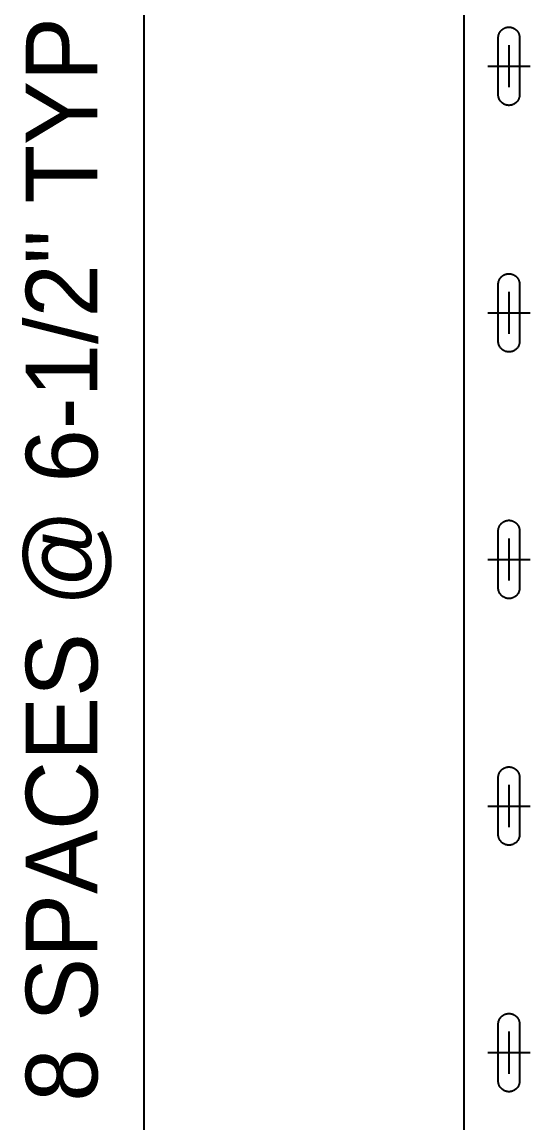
# Model space of a CAD drawing. Header units: inches. Extents: x 4 to 268, y 4 to 172.
# Drawn here: x 147.72 to 161.12, y 92.26 to 121.28 of the extents above; entities that cross this region are included whole.
import ezdxf
from ezdxf.enums import TextEntityAlignment as Align

# ---------------------------------------------------------------- set-up
doc = ezdxf.new("R2010")
doc.units = ezdxf.units.IN
doc.header["$MEASUREMENT"] = 0

msp = doc.modelspace()

# ---------------------------------------------------------------- linework, layer by layer
at = {"layer": 'ANNOTATION'}
for p, q in [((150.934, 133.111), (150.934, 81.111)), ((160.566, 120.667), (160.566, 119.556)), ((160.01, 120.111), (161.122, 120.111)), ((160.566, 114.167), (160.566, 113.056)), ((160.01, 113.611), (161.122, 113.611)), ((160.566, 107.667), (160.566, 106.556)), ((160.01, 107.111), (161.122, 107.111)), ((160.566, 101.167), (160.566, 100.056)), ((160.01, 100.611), (161.122, 100.611)), ((160.566, 94.667), (160.566, 93.556)), ((160.01, 94.111), (161.122, 94.111))]:
    msp.add_line(p, q, dxfattribs=at)
at = {"layer": 'OUTLINE'}
for p, q in [((159.378, 130.111), (159.378, 84.111)), ((160.328, 121.012), (160.332, 121.017)), ((160.332, 121.017), (160.336, 121.023)), ((160.336, 121.023), (160.34, 121.029)), ((160.34, 121.029), (160.344, 121.034)), ((160.344, 121.034), (160.349, 121.04)), ((160.349, 121.04), (160.353, 121.045)), ((160.353, 121.045), (160.358, 121.05)), ((160.358, 121.05), (160.362, 121.055)), ((160.362, 121.055), (160.367, 121.06)), ((160.367, 121.06), (160.372, 121.065)), ((160.372, 121.065), (160.377, 121.07)), ((160.377, 121.07), (160.382, 121.074)), ((160.382, 121.074), (160.388, 121.079)), ((160.388, 121.079), (160.393, 121.083)), ((160.393, 121.083), (160.398, 121.087)), ((160.398, 121.087), (160.404, 121.091)), ((160.404, 121.091), (160.41, 121.095)), ((160.41, 121.095), (160.416, 121.099)), ((160.416, 121.099), (160.421, 121.102)), ((160.421, 121.102), (160.427, 121.106)), ((160.427, 121.106), (160.433, 121.109)), ((160.433, 121.109), (160.44, 121.112)), ((160.44, 121.112), (160.446, 121.115)), ((160.446, 121.115), (160.452, 121.118)), ((160.452, 121.118), (160.458, 121.121)), ((160.458, 121.121), (160.465, 121.124)), ((160.465, 121.124), (160.471, 121.126)), ((160.471, 121.126), (160.478, 121.128)), ((160.478, 121.128), (160.484, 121.13)), ((160.484, 121.13), (160.491, 121.132)), ((160.491, 121.132), (160.498, 121.134)), ((160.498, 121.134), (160.504, 121.136)), ((160.504, 121.136), (160.511, 121.137)), ((160.511, 121.137), (160.518, 121.138)), ((160.518, 121.138), (160.525, 121.139)), ((160.525, 121.139), (160.532, 121.14)), ((160.532, 121.14), (160.538, 121.141)), ((160.538, 121.141), (160.545, 121.142)), ((160.545, 121.142), (160.552, 121.142)), ((160.552, 121.142), (160.559, 121.142)), ((160.559, 121.142), (160.566, 121.142)), ((160.566, 121.142), (160.573, 121.142)), ((160.573, 121.142), (160.58, 121.142)), ((160.58, 121.142), (160.587, 121.142)), ((160.587, 121.142), (160.594, 121.141)), ((160.594, 121.141), (160.6, 121.14)), ((160.6, 121.14), (160.607, 121.139)), ((160.607, 121.139), (160.614, 121.138)), ((160.614, 121.138), (160.621, 121.137)), ((160.621, 121.137), (160.628, 121.136)), ((160.628, 121.136), (160.634, 121.134)), ((160.634, 121.134), (160.641, 121.132)), ((160.641, 121.132), (160.648, 121.13)), ((160.648, 121.13), (160.654, 121.128)), ((160.654, 121.128), (160.661, 121.126)), ((160.661, 121.126), (160.667, 121.124)), ((160.667, 121.124), (160.674, 121.121)), ((160.674, 121.121), (160.68, 121.118)), ((160.68, 121.118), (160.686, 121.115)), ((160.686, 121.115), (160.692, 121.112)), ((160.692, 121.112), (160.699, 121.109)), ((160.699, 121.109), (160.705, 121.106)), ((160.705, 121.106), (160.711, 121.102)), ((160.711, 121.102), (160.716, 121.099)), ((160.716, 121.099), (160.722, 121.095)), ((160.722, 121.095), (160.728, 121.091)), ((160.728, 121.091), (160.734, 121.087)), ((160.734, 121.087), (160.739, 121.083)), ((160.739, 121.083), (160.744, 121.079)), ((160.744, 121.079), (160.75, 121.074)), ((160.75, 121.074), (160.755, 121.07)), ((160.755, 121.07), (160.76, 121.065)), ((160.76, 121.065), (160.765, 121.06)), ((160.765, 121.06), (160.77, 121.055)), ((160.77, 121.055), (160.774, 121.05)), ((160.774, 121.05), (160.779, 121.045)), ((160.779, 121.045), (160.783, 121.04)), ((160.783, 121.04), (160.788, 121.034)), ((160.788, 121.034), (160.792, 121.029)), ((160.792, 121.029), (160.796, 121.023)), ((160.796, 121.023), (160.8, 121.017)), ((160.8, 121.017), (160.804, 121.012)), ((160.285, 120.882), (160.286, 120.889)), ((160.285, 120.875), (160.285, 120.882)), ((160.285, 120.868), (160.285, 120.875)), ((160.285, 120.861), (160.285, 120.868)), ((160.285, 119.361), (160.285, 120.861)), ((160.286, 120.889), (160.287, 120.896)), ((160.287, 120.896), (160.288, 120.902)), ((160.288, 120.902), (160.289, 120.909)), ((160.289, 120.909), (160.29, 120.916)), ((160.29, 120.916), (160.292, 120.923)), ((160.292, 120.923), (160.293, 120.929)), ((160.293, 120.929), (160.295, 120.936)), ((160.295, 120.936), (160.297, 120.943)), ((160.297, 120.943), (160.299, 120.949)), ((160.299, 120.949), (160.301, 120.956)), ((160.301, 120.956), (160.304, 120.962)), ((160.304, 120.962), (160.306, 120.969)), ((160.306, 120.969), (160.309, 120.975)), ((160.309, 120.975), (160.312, 120.981)), ((160.312, 120.981), (160.315, 120.988)), ((160.315, 120.988), (160.318, 120.994)), ((160.318, 120.994), (160.321, 121)), ((160.321, 121), (160.325, 121.006)), ((160.325, 121.006), (160.328, 121.012)), ((160.804, 121.012), (160.807, 121.006)), ((160.807, 121.006), (160.811, 121)), ((160.811, 121), (160.814, 120.994)), ((160.814, 120.994), (160.817, 120.988)), ((160.817, 120.988), (160.82, 120.981)), ((160.82, 120.981), (160.823, 120.975)), ((160.823, 120.975), (160.826, 120.969)), ((160.826, 120.969), (160.828, 120.962)), ((160.828, 120.962), (160.831, 120.956)), ((160.831, 120.956), (160.833, 120.949)), ((160.833, 120.949), (160.835, 120.943)), ((160.835, 120.943), (160.837, 120.936)), ((160.837, 120.936), (160.839, 120.929)), ((160.839, 120.929), (160.84, 120.923)), ((160.84, 120.923), (160.842, 120.916)), ((160.842, 120.916), (160.843, 120.909)), ((160.843, 120.909), (160.844, 120.902)), ((160.844, 120.902), (160.845, 120.896)), ((160.845, 120.896), (160.846, 120.889)), ((160.846, 120.889), (160.846, 120.882)), ((160.846, 120.882), (160.847, 120.875)), ((160.847, 120.875), (160.847, 120.868)), ((160.847, 120.868), (160.847, 120.861)), ((160.847, 120.861), (160.847, 119.361)), ((160.285, 119.347), (160.285, 119.361)), ((160.286, 119.334), (160.285, 119.347)), ((160.288, 119.32), (160.286, 119.334)), ((160.29, 119.306), (160.288, 119.32)), ((160.293, 119.293), (160.29, 119.306)), ((160.297, 119.279), (160.293, 119.293)), ((160.301, 119.266), (160.297, 119.279)), ((160.835, 119.279), (160.831, 119.266)), ((160.839, 119.293), (160.835, 119.279)), ((160.842, 119.306), (160.839, 119.293)), ((160.844, 119.32), (160.842, 119.306)), ((160.846, 119.334), (160.844, 119.32)), ((160.847, 119.347), (160.846, 119.334)), ((160.847, 119.361), (160.847, 119.347)), ((160.306, 119.253), (160.301, 119.266)), ((160.312, 119.241), (160.306, 119.253)), ((160.318, 119.229), (160.312, 119.241)), ((160.325, 119.217), (160.318, 119.229)), ((160.332, 119.205), (160.325, 119.217)), ((160.34, 119.194), (160.332, 119.205)), ((160.349, 119.183), (160.34, 119.194)), ((160.358, 119.172), (160.349, 119.183)), ((160.367, 119.162), (160.358, 119.172)), ((160.377, 119.153), (160.367, 119.162)), ((160.388, 119.144), (160.377, 119.153)), ((160.398, 119.135), (160.388, 119.144)), ((160.41, 119.127), (160.398, 119.135)), ((160.421, 119.12), (160.41, 119.127)), ((160.433, 119.113), (160.421, 119.12)), ((160.446, 119.107), (160.433, 119.113)), ((160.458, 119.101), (160.446, 119.107)), ((160.471, 119.096), (160.458, 119.101)), ((160.484, 119.092), (160.471, 119.096)), ((160.498, 119.088), (160.484, 119.092)), ((160.511, 119.085), (160.498, 119.088)), ((160.525, 119.083), (160.511, 119.085)), ((160.538, 119.081), (160.525, 119.083)), ((160.552, 119.08), (160.538, 119.081)), ((160.566, 119.08), (160.552, 119.08)), ((160.58, 119.08), (160.566, 119.08)), ((160.594, 119.081), (160.58, 119.08)), ((160.607, 119.083), (160.594, 119.081)), ((160.621, 119.085), (160.607, 119.083)), ((160.634, 119.088), (160.621, 119.085)), ((160.648, 119.092), (160.634, 119.088)), ((160.661, 119.096), (160.648, 119.092)), ((160.674, 119.101), (160.661, 119.096)), ((160.686, 119.107), (160.674, 119.101)), ((160.699, 119.113), (160.686, 119.107)), ((160.711, 119.12), (160.699, 119.113)), ((160.722, 119.127), (160.711, 119.12)), ((160.734, 119.135), (160.722, 119.127)), ((160.744, 119.144), (160.734, 119.135)), ((160.755, 119.153), (160.744, 119.144)), ((160.765, 119.162), (160.755, 119.153)), ((160.774, 119.172), (160.765, 119.162)), ((160.783, 119.183), (160.774, 119.172)), ((160.792, 119.194), (160.783, 119.183)), ((160.8, 119.205), (160.792, 119.194)), ((160.807, 119.217), (160.8, 119.205)), ((160.814, 119.229), (160.807, 119.217)), ((160.82, 119.241), (160.814, 119.229)), ((160.826, 119.253), (160.82, 119.241)), ((160.831, 119.266), (160.826, 119.253)), ((160.478, 114.628), (160.484, 114.63)), ((160.484, 114.63), (160.491, 114.632)), ((160.491, 114.632), (160.498, 114.634)), ((160.498, 114.634), (160.504, 114.636)), ((160.504, 114.636), (160.511, 114.637)), ((160.511, 114.637), (160.518, 114.638)), ((160.518, 114.638), (160.525, 114.639)), ((160.525, 114.639), (160.532, 114.64)), ((160.532, 114.64), (160.538, 114.641)), ((160.538, 114.641), (160.545, 114.642)), ((160.545, 114.642), (160.552, 114.642)), ((160.552, 114.642), (160.559, 114.642)), ((160.559, 114.642), (160.566, 114.642)), ((160.566, 114.642), (160.573, 114.642)), ((160.573, 114.642), (160.58, 114.642)), ((160.58, 114.642), (160.587, 114.642)), ((160.587, 114.642), (160.594, 114.641)), ((160.594, 114.641), (160.6, 114.64)), ((160.6, 114.64), (160.607, 114.639)), ((160.607, 114.639), (160.614, 114.638)), ((160.614, 114.638), (160.621, 114.637)), ((160.621, 114.637), (160.628, 114.636)), ((160.628, 114.636), (160.634, 114.634)), ((160.634, 114.634), (160.641, 114.632)), ((160.641, 114.632), (160.648, 114.63)), ((160.648, 114.63), (160.654, 114.628)), ((160.285, 114.382), (160.286, 114.389)), ((160.285, 114.375), (160.285, 114.382)), ((160.285, 114.368), (160.285, 114.375)), ((160.285, 114.361), (160.285, 114.368)), ((160.285, 112.861), (160.285, 114.361)), ((160.286, 114.389), (160.287, 114.396)), ((160.287, 114.396), (160.288, 114.402)), ((160.288, 114.402), (160.289, 114.409)), ((160.289, 114.409), (160.29, 114.416)), ((160.29, 114.416), (160.292, 114.423)), ((160.292, 114.423), (160.293, 114.429)), ((160.293, 114.429), (160.295, 114.436)), ((160.295, 114.436), (160.297, 114.443)), ((160.297, 114.443), (160.299, 114.449)), ((160.299, 114.449), (160.301, 114.456)), ((160.301, 114.456), (160.304, 114.462)), ((160.304, 114.462), (160.306, 114.469)), ((160.306, 114.469), (160.309, 114.475)), ((160.309, 114.475), (160.312, 114.481)), ((160.312, 114.481), (160.315, 114.488)), ((160.315, 114.488), (160.318, 114.494)), ((160.318, 114.494), (160.321, 114.5)), ((160.321, 114.5), (160.325, 114.506)), ((160.325, 114.506), (160.328, 114.512)), ((160.328, 114.512), (160.332, 114.517)), ((160.332, 114.517), (160.336, 114.523)), ((160.336, 114.523), (160.34, 114.529)), ((160.34, 114.529), (160.344, 114.534)), ((160.344, 114.534), (160.349, 114.54)), ((160.349, 114.54), (160.353, 114.545)), ((160.353, 114.545), (160.358, 114.55)), ((160.358, 114.55), (160.362, 114.555)), ((160.362, 114.555), (160.367, 114.56)), ((160.367, 114.56), (160.372, 114.565)), ((160.372, 114.565), (160.377, 114.57)), ((160.377, 114.57), (160.382, 114.574)), ((160.382, 114.574), (160.388, 114.579)), ((160.388, 114.579), (160.393, 114.583)), ((160.393, 114.583), (160.398, 114.587)), ((160.398, 114.587), (160.404, 114.591)), ((160.404, 114.591), (160.41, 114.595)), ((160.41, 114.595), (160.416, 114.599)), ((160.416, 114.599), (160.421, 114.602)), ((160.421, 114.602), (160.427, 114.606)), ((160.427, 114.606), (160.433, 114.609)), ((160.433, 114.609), (160.44, 114.612)), ((160.44, 114.612), (160.446, 114.615)), ((160.446, 114.615), (160.452, 114.618)), ((160.452, 114.618), (160.458, 114.621)), ((160.458, 114.621), (160.465, 114.624)), ((160.465, 114.624), (160.471, 114.626)), ((160.471, 114.626), (160.478, 114.628)), ((160.654, 114.628), (160.661, 114.626)), ((160.661, 114.626), (160.667, 114.624)), ((160.667, 114.624), (160.674, 114.621)), ((160.674, 114.621), (160.68, 114.618)), ((160.68, 114.618), (160.686, 114.615)), ((160.686, 114.615), (160.692, 114.612)), ((160.692, 114.612), (160.699, 114.609)), ((160.699, 114.609), (160.705, 114.606)), ((160.705, 114.606), (160.711, 114.602)), ((160.711, 114.602), (160.716, 114.599)), ((160.716, 114.599), (160.722, 114.595)), ((160.722, 114.595), (160.728, 114.591)), ((160.728, 114.591), (160.734, 114.587)), ((160.734, 114.587), (160.739, 114.583)), ((160.739, 114.583), (160.744, 114.579)), ((160.744, 114.579), (160.75, 114.574)), ((160.75, 114.574), (160.755, 114.57)), ((160.755, 114.57), (160.76, 114.565)), ((160.76, 114.565), (160.765, 114.56)), ((160.765, 114.56), (160.77, 114.555)), ((160.77, 114.555), (160.774, 114.55)), ((160.774, 114.55), (160.779, 114.545)), ((160.779, 114.545), (160.783, 114.54)), ((160.783, 114.54), (160.788, 114.534)), ((160.788, 114.534), (160.792, 114.529)), ((160.792, 114.529), (160.796, 114.523)), ((160.796, 114.523), (160.8, 114.517)), ((160.8, 114.517), (160.804, 114.512)), ((160.804, 114.512), (160.807, 114.506)), ((160.807, 114.506), (160.811, 114.5)), ((160.811, 114.5), (160.814, 114.494)), ((160.814, 114.494), (160.817, 114.488)), ((160.817, 114.488), (160.82, 114.481)), ((160.82, 114.481), (160.823, 114.475)), ((160.823, 114.475), (160.826, 114.469)), ((160.826, 114.469), (160.828, 114.462)), ((160.828, 114.462), (160.831, 114.456)), ((160.831, 114.456), (160.833, 114.449)), ((160.833, 114.449), (160.835, 114.443)), ((160.835, 114.443), (160.837, 114.436)), ((160.837, 114.436), (160.839, 114.429)), ((160.839, 114.429), (160.84, 114.423)), ((160.84, 114.423), (160.842, 114.416)), ((160.842, 114.416), (160.843, 114.409)), ((160.843, 114.409), (160.844, 114.402)), ((160.844, 114.402), (160.845, 114.396)), ((160.845, 114.396), (160.846, 114.389)), ((160.846, 114.389), (160.846, 114.382)), ((160.846, 114.382), (160.847, 114.375)), ((160.847, 114.375), (160.847, 114.368)), ((160.847, 114.368), (160.847, 114.361)), ((160.847, 114.361), (160.847, 112.861)), ((160.285, 112.847), (160.285, 112.861)), ((160.286, 112.834), (160.285, 112.847)), ((160.288, 112.82), (160.286, 112.834)), ((160.29, 112.806), (160.288, 112.82)), ((160.293, 112.793), (160.29, 112.806)), ((160.297, 112.779), (160.293, 112.793)), ((160.301, 112.766), (160.297, 112.779)), ((160.306, 112.753), (160.301, 112.766)), ((160.312, 112.741), (160.306, 112.753)), ((160.318, 112.729), (160.312, 112.741)), ((160.325, 112.717), (160.318, 112.729)), ((160.332, 112.705), (160.325, 112.717)), ((160.34, 112.694), (160.332, 112.705)), ((160.349, 112.683), (160.34, 112.694)), ((160.358, 112.672), (160.349, 112.683)), ((160.367, 112.662), (160.358, 112.672)), ((160.377, 112.653), (160.367, 112.662)), ((160.388, 112.644), (160.377, 112.653)), ((160.398, 112.635), (160.388, 112.644)), ((160.41, 112.627), (160.398, 112.635)), ((160.421, 112.62), (160.41, 112.627)), ((160.433, 112.613), (160.421, 112.62)), ((160.446, 112.607), (160.433, 112.613)), ((160.458, 112.601), (160.446, 112.607)), ((160.471, 112.596), (160.458, 112.601)), ((160.674, 112.601), (160.661, 112.596)), ((160.686, 112.607), (160.674, 112.601)), ((160.699, 112.613), (160.686, 112.607)), ((160.711, 112.62), (160.699, 112.613)), ((160.722, 112.627), (160.711, 112.62)), ((160.734, 112.635), (160.722, 112.627)), ((160.744, 112.644), (160.734, 112.635)), ((160.755, 112.653), (160.744, 112.644)), ((160.765, 112.662), (160.755, 112.653)), ((160.774, 112.672), (160.765, 112.662)), ((160.783, 112.683), (160.774, 112.672)), ((160.792, 112.694), (160.783, 112.683)), ((160.8, 112.705), (160.792, 112.694)), ((160.807, 112.717), (160.8, 112.705)), ((160.814, 112.729), (160.807, 112.717)), ((160.82, 112.741), (160.814, 112.729)), ((160.826, 112.753), (160.82, 112.741)), ((160.831, 112.766), (160.826, 112.753)), ((160.835, 112.779), (160.831, 112.766)), ((160.839, 112.793), (160.835, 112.779)), ((160.842, 112.806), (160.839, 112.793)), ((160.844, 112.82), (160.842, 112.806)), ((160.846, 112.834), (160.844, 112.82)), ((160.847, 112.847), (160.846, 112.834)), ((160.847, 112.861), (160.847, 112.847)), ((160.484, 112.592), (160.471, 112.596)), ((160.498, 112.588), (160.484, 112.592)), ((160.511, 112.585), (160.498, 112.588)), ((160.525, 112.583), (160.511, 112.585)), ((160.538, 112.581), (160.525, 112.583)), ((160.552, 112.58), (160.538, 112.581)), ((160.566, 112.58), (160.552, 112.58)), ((160.58, 112.58), (160.566, 112.58)), ((160.594, 112.581), (160.58, 112.58)), ((160.607, 112.583), (160.594, 112.581)), ((160.621, 112.585), (160.607, 112.583)), ((160.634, 112.588), (160.621, 112.585)), ((160.648, 112.592), (160.634, 112.588)), ((160.661, 112.596), (160.648, 112.592)), ((160.299, 107.949), (160.301, 107.956)), ((160.301, 107.956), (160.304, 107.962)), ((160.304, 107.962), (160.306, 107.969)), ((160.306, 107.969), (160.309, 107.975)), ((160.309, 107.975), (160.312, 107.981)), ((160.312, 107.981), (160.315, 107.988)), ((160.315, 107.988), (160.318, 107.994)), ((160.318, 107.994), (160.321, 108)), ((160.321, 108), (160.325, 108.006)), ((160.325, 108.006), (160.328, 108.012)), ((160.328, 108.012), (160.332, 108.017)), ((160.332, 108.017), (160.336, 108.023)), ((160.336, 108.023), (160.34, 108.029)), ((160.34, 108.029), (160.344, 108.034)), ((160.344, 108.034), (160.349, 108.04)), ((160.349, 108.04), (160.353, 108.045)), ((160.353, 108.045), (160.358, 108.05)), ((160.358, 108.05), (160.362, 108.055)), ((160.362, 108.055), (160.367, 108.06)), ((160.367, 108.06), (160.372, 108.065)), ((160.372, 108.065), (160.377, 108.07)), ((160.377, 108.07), (160.382, 108.074)), ((160.382, 108.074), (160.388, 108.079)), ((160.388, 108.079), (160.393, 108.083)), ((160.393, 108.083), (160.398, 108.087)), ((160.398, 108.087), (160.404, 108.091)), ((160.404, 108.091), (160.41, 108.095)), ((160.41, 108.095), (160.416, 108.099)), ((160.416, 108.099), (160.421, 108.102)), ((160.421, 108.102), (160.427, 108.106)), ((160.427, 108.106), (160.433, 108.109)), ((160.433, 108.109), (160.44, 108.112)), ((160.44, 108.112), (160.446, 108.115)), ((160.446, 108.115), (160.452, 108.118)), ((160.452, 108.118), (160.458, 108.121)), ((160.458, 108.121), (160.465, 108.124)), ((160.465, 108.124), (160.471, 108.126)), ((160.471, 108.126), (160.478, 108.128)), ((160.478, 108.128), (160.484, 108.13)), ((160.484, 108.13), (160.491, 108.132)), ((160.491, 108.132), (160.498, 108.134)), ((160.498, 108.134), (160.504, 108.136)), ((160.504, 108.136), (160.511, 108.137)), ((160.511, 108.137), (160.518, 108.138)), ((160.518, 108.138), (160.525, 108.139)), ((160.525, 108.139), (160.532, 108.14)), ((160.532, 108.14), (160.538, 108.141)), ((160.538, 108.141), (160.545, 108.142)), ((160.545, 108.142), (160.552, 108.142)), ((160.552, 108.142), (160.559, 108.142)), ((160.559, 108.142), (160.566, 108.142)), ((160.566, 108.142), (160.573, 108.142)), ((160.573, 108.142), (160.58, 108.142)), ((160.58, 108.142), (160.587, 108.142)), ((160.587, 108.142), (160.594, 108.141)), ((160.594, 108.141), (160.6, 108.14)), ((160.6, 108.14), (160.607, 108.139)), ((160.607, 108.139), (160.614, 108.138)), ((160.614, 108.138), (160.621, 108.137)), ((160.621, 108.137), (160.628, 108.136)), ((160.628, 108.136), (160.634, 108.134)), ((160.634, 108.134), (160.641, 108.132)), ((160.641, 108.132), (160.648, 108.13)), ((160.648, 108.13), (160.654, 108.128)), ((160.654, 108.128), (160.661, 108.126)), ((160.661, 108.126), (160.667, 108.124)), ((160.667, 108.124), (160.674, 108.121)), ((160.674, 108.121), (160.68, 108.118)), ((160.68, 108.118), (160.686, 108.115)), ((160.686, 108.115), (160.692, 108.112)), ((160.692, 108.112), (160.699, 108.109)), ((160.699, 108.109), (160.705, 108.106)), ((160.705, 108.106), (160.711, 108.102)), ((160.711, 108.102), (160.716, 108.099)), ((160.716, 108.099), (160.722, 108.095)), ((160.722, 108.095), (160.728, 108.091)), ((160.728, 108.091), (160.734, 108.087)), ((160.734, 108.087), (160.739, 108.083)), ((160.739, 108.083), (160.744, 108.079)), ((160.744, 108.079), (160.75, 108.074)), ((160.75, 108.074), (160.755, 108.07)), ((160.755, 108.07), (160.76, 108.065)), ((160.76, 108.065), (160.765, 108.06)), ((160.765, 108.06), (160.77, 108.055)), ((160.77, 108.055), (160.774, 108.05)), ((160.774, 108.05), (160.779, 108.045)), ((160.779, 108.045), (160.783, 108.04)), ((160.783, 108.04), (160.788, 108.034)), ((160.788, 108.034), (160.792, 108.029)), ((160.792, 108.029), (160.796, 108.023)), ((160.796, 108.023), (160.8, 108.017)), ((160.8, 108.017), (160.804, 108.012)), ((160.804, 108.012), (160.807, 108.006)), ((160.807, 108.006), (160.811, 108)), ((160.811, 108), (160.814, 107.994)), ((160.814, 107.994), (160.817, 107.988)), ((160.817, 107.988), (160.82, 107.981)), ((160.82, 107.981), (160.823, 107.975)), ((160.823, 107.975), (160.826, 107.969)), ((160.826, 107.969), (160.828, 107.962)), ((160.828, 107.962), (160.831, 107.956)), ((160.831, 107.956), (160.833, 107.949)), ((160.285, 107.882), (160.286, 107.889)), ((160.285, 107.875), (160.285, 107.882)), ((160.285, 107.868), (160.285, 107.875)), ((160.285, 107.861), (160.285, 107.868)), ((160.285, 106.361), (160.285, 107.861)), ((160.286, 107.889), (160.287, 107.896)), ((160.287, 107.896), (160.288, 107.902)), ((160.288, 107.902), (160.289, 107.909)), ((160.289, 107.909), (160.29, 107.916)), ((160.29, 107.916), (160.292, 107.923)), ((160.292, 107.923), (160.293, 107.929)), ((160.293, 107.929), (160.295, 107.936)), ((160.295, 107.936), (160.297, 107.943)), ((160.297, 107.943), (160.299, 107.949)), ((160.833, 107.949), (160.835, 107.943)), ((160.835, 107.943), (160.837, 107.936)), ((160.837, 107.936), (160.839, 107.929)), ((160.839, 107.929), (160.84, 107.923)), ((160.84, 107.923), (160.842, 107.916)), ((160.842, 107.916), (160.843, 107.909)), ((160.843, 107.909), (160.844, 107.902)), ((160.844, 107.902), (160.845, 107.896)), ((160.845, 107.896), (160.846, 107.889)), ((160.846, 107.889), (160.846, 107.882)), ((160.846, 107.882), (160.847, 107.875)), ((160.847, 107.875), (160.847, 107.868)), ((160.847, 107.868), (160.847, 107.861)), ((160.847, 107.861), (160.847, 106.361)), ((160.285, 106.347), (160.285, 106.361)), ((160.286, 106.334), (160.285, 106.347)), ((160.288, 106.32), (160.286, 106.334)), ((160.29, 106.306), (160.288, 106.32)), ((160.293, 106.293), (160.29, 106.306)), ((160.297, 106.279), (160.293, 106.293)), ((160.301, 106.266), (160.297, 106.279)), ((160.306, 106.253), (160.301, 106.266)), ((160.312, 106.241), (160.306, 106.253)), ((160.318, 106.229), (160.312, 106.241)), ((160.325, 106.217), (160.318, 106.229)), ((160.332, 106.205), (160.325, 106.217)), ((160.807, 106.217), (160.8, 106.205)), ((160.814, 106.229), (160.807, 106.217)), ((160.82, 106.241), (160.814, 106.229)), ((160.826, 106.253), (160.82, 106.241)), ((160.831, 106.266), (160.826, 106.253)), ((160.835, 106.279), (160.831, 106.266)), ((160.839, 106.293), (160.835, 106.279)), ((160.842, 106.306), (160.839, 106.293)), ((160.844, 106.32), (160.842, 106.306)), ((160.846, 106.334), (160.844, 106.32)), ((160.847, 106.347), (160.846, 106.334)), ((160.847, 106.361), (160.847, 106.347)), ((160.34, 106.194), (160.332, 106.205)), ((160.349, 106.183), (160.34, 106.194)), ((160.358, 106.172), (160.349, 106.183)), ((160.367, 106.162), (160.358, 106.172)), ((160.377, 106.153), (160.367, 106.162)), ((160.388, 106.144), (160.377, 106.153)), ((160.398, 106.135), (160.388, 106.144)), ((160.41, 106.127), (160.398, 106.135)), ((160.421, 106.12), (160.41, 106.127)), ((160.433, 106.113), (160.421, 106.12)), ((160.446, 106.107), (160.433, 106.113)), ((160.458, 106.101), (160.446, 106.107)), ((160.471, 106.096), (160.458, 106.101)), ((160.484, 106.092), (160.471, 106.096)), ((160.498, 106.088), (160.484, 106.092)), ((160.511, 106.085), (160.498, 106.088)), ((160.525, 106.083), (160.511, 106.085)), ((160.538, 106.081), (160.525, 106.083)), ((160.552, 106.08), (160.538, 106.081)), ((160.566, 106.08), (160.552, 106.08)), ((160.58, 106.08), (160.566, 106.08)), ((160.594, 106.081), (160.58, 106.08)), ((160.607, 106.083), (160.594, 106.081)), ((160.621, 106.085), (160.607, 106.083)), ((160.634, 106.088), (160.621, 106.085)), ((160.648, 106.092), (160.634, 106.088)), ((160.661, 106.096), (160.648, 106.092)), ((160.674, 106.101), (160.661, 106.096)), ((160.686, 106.107), (160.674, 106.101)), ((160.699, 106.113), (160.686, 106.107)), ((160.711, 106.12), (160.699, 106.113)), ((160.722, 106.127), (160.711, 106.12)), ((160.734, 106.135), (160.722, 106.127)), ((160.744, 106.144), (160.734, 106.135)), ((160.755, 106.153), (160.744, 106.144)), ((160.765, 106.162), (160.755, 106.153)), ((160.774, 106.172), (160.765, 106.162)), ((160.783, 106.183), (160.774, 106.172)), ((160.792, 106.194), (160.783, 106.183)), ((160.8, 106.205), (160.792, 106.194)), ((160.377, 101.57), (160.382, 101.574)), ((160.382, 101.574), (160.388, 101.579)), ((160.388, 101.579), (160.393, 101.583)), ((160.393, 101.583), (160.398, 101.587)), ((160.398, 101.587), (160.404, 101.591)), ((160.404, 101.591), (160.41, 101.595)), ((160.41, 101.595), (160.416, 101.599)), ((160.416, 101.599), (160.421, 101.602)), ((160.421, 101.602), (160.427, 101.606)), ((160.427, 101.606), (160.433, 101.609)), ((160.433, 101.609), (160.44, 101.612)), ((160.44, 101.612), (160.446, 101.615)), ((160.446, 101.615), (160.452, 101.618)), ((160.452, 101.618), (160.458, 101.621)), ((160.458, 101.621), (160.465, 101.624)), ((160.465, 101.624), (160.471, 101.626)), ((160.471, 101.626), (160.478, 101.628)), ((160.478, 101.628), (160.484, 101.63)), ((160.484, 101.63), (160.491, 101.632)), ((160.491, 101.632), (160.498, 101.634)), ((160.498, 101.634), (160.504, 101.636)), ((160.504, 101.636), (160.511, 101.637)), ((160.511, 101.637), (160.518, 101.638)), ((160.518, 101.638), (160.525, 101.639)), ((160.525, 101.639), (160.532, 101.64)), ((160.532, 101.64), (160.538, 101.641)), ((160.538, 101.641), (160.545, 101.642)), ((160.545, 101.642), (160.552, 101.642)), ((160.552, 101.642), (160.559, 101.642)), ((160.559, 101.642), (160.566, 101.642)), ((160.566, 101.642), (160.573, 101.642)), ((160.573, 101.642), (160.58, 101.642)), ((160.58, 101.642), (160.587, 101.642)), ((160.587, 101.642), (160.594, 101.641)), ((160.594, 101.641), (160.6, 101.64)), ((160.6, 101.64), (160.607, 101.639)), ((160.607, 101.639), (160.614, 101.638)), ((160.614, 101.638), (160.621, 101.637)), ((160.621, 101.637), (160.628, 101.636)), ((160.628, 101.636), (160.634, 101.634)), ((160.634, 101.634), (160.641, 101.632)), ((160.641, 101.632), (160.648, 101.63)), ((160.648, 101.63), (160.654, 101.628)), ((160.654, 101.628), (160.661, 101.626)), ((160.661, 101.626), (160.667, 101.624)), ((160.667, 101.624), (160.674, 101.621)), ((160.674, 101.621), (160.68, 101.618)), ((160.68, 101.618), (160.686, 101.615)), ((160.686, 101.615), (160.692, 101.612)), ((160.692, 101.612), (160.699, 101.609)), ((160.699, 101.609), (160.705, 101.606)), ((160.705, 101.606), (160.711, 101.602)), ((160.711, 101.602), (160.716, 101.599)), ((160.716, 101.599), (160.722, 101.595)), ((160.722, 101.595), (160.728, 101.591)), ((160.728, 101.591), (160.734, 101.587)), ((160.734, 101.587), (160.739, 101.583)), ((160.739, 101.583), (160.744, 101.579)), ((160.744, 101.579), (160.75, 101.574)), ((160.75, 101.574), (160.755, 101.57)), ((160.285, 101.382), (160.286, 101.389)), ((160.285, 101.375), (160.285, 101.382)), ((160.285, 101.368), (160.285, 101.375)), ((160.285, 101.361), (160.285, 101.368)), ((160.285, 99.861), (160.285, 101.361)), ((160.286, 101.389), (160.287, 101.396)), ((160.287, 101.396), (160.288, 101.402)), ((160.288, 101.402), (160.289, 101.409)), ((160.289, 101.409), (160.29, 101.416)), ((160.29, 101.416), (160.292, 101.423)), ((160.292, 101.423), (160.293, 101.429)), ((160.293, 101.429), (160.295, 101.436)), ((160.295, 101.436), (160.297, 101.443)), ((160.297, 101.443), (160.299, 101.449)), ((160.299, 101.449), (160.301, 101.456)), ((160.301, 101.456), (160.304, 101.462)), ((160.304, 101.462), (160.306, 101.469)), ((160.306, 101.469), (160.309, 101.475)), ((160.309, 101.475), (160.312, 101.481)), ((160.312, 101.481), (160.315, 101.488)), ((160.315, 101.488), (160.318, 101.494)), ((160.318, 101.494), (160.321, 101.5)), ((160.321, 101.5), (160.325, 101.506)), ((160.325, 101.506), (160.328, 101.512)), ((160.328, 101.512), (160.332, 101.517)), ((160.332, 101.517), (160.336, 101.523)), ((160.336, 101.523), (160.34, 101.529)), ((160.34, 101.529), (160.344, 101.534)), ((160.344, 101.534), (160.349, 101.54)), ((160.349, 101.54), (160.353, 101.545)), ((160.353, 101.545), (160.358, 101.55)), ((160.358, 101.55), (160.362, 101.555)), ((160.362, 101.555), (160.367, 101.56)), ((160.367, 101.56), (160.372, 101.565)), ((160.372, 101.565), (160.377, 101.57)), ((160.755, 101.57), (160.76, 101.565)), ((160.76, 101.565), (160.765, 101.56)), ((160.765, 101.56), (160.77, 101.555)), ((160.77, 101.555), (160.774, 101.55)), ((160.774, 101.55), (160.779, 101.545)), ((160.779, 101.545), (160.783, 101.54)), ((160.783, 101.54), (160.788, 101.534)), ((160.788, 101.534), (160.792, 101.529)), ((160.792, 101.529), (160.796, 101.523)), ((160.796, 101.523), (160.8, 101.517)), ((160.8, 101.517), (160.804, 101.512)), ((160.804, 101.512), (160.807, 101.506)), ((160.807, 101.506), (160.811, 101.5)), ((160.811, 101.5), (160.814, 101.494)), ((160.814, 101.494), (160.817, 101.488)), ((160.817, 101.488), (160.82, 101.481)), ((160.82, 101.481), (160.823, 101.475)), ((160.823, 101.475), (160.826, 101.469)), ((160.826, 101.469), (160.828, 101.462)), ((160.828, 101.462), (160.831, 101.456)), ((160.831, 101.456), (160.833, 101.449)), ((160.833, 101.449), (160.835, 101.443)), ((160.835, 101.443), (160.837, 101.436)), ((160.837, 101.436), (160.839, 101.429)), ((160.839, 101.429), (160.84, 101.423)), ((160.84, 101.423), (160.842, 101.416)), ((160.842, 101.416), (160.843, 101.409)), ((160.843, 101.409), (160.844, 101.402)), ((160.844, 101.402), (160.845, 101.396)), ((160.845, 101.396), (160.846, 101.389)), ((160.846, 101.389), (160.846, 101.382)), ((160.846, 101.382), (160.847, 101.375)), ((160.847, 101.375), (160.847, 101.368)), ((160.847, 101.368), (160.847, 101.361)), ((160.847, 101.361), (160.847, 99.861)), ((160.285, 99.847), (160.285, 99.861)), ((160.286, 99.834), (160.285, 99.847)), ((160.288, 99.82), (160.286, 99.834)), ((160.846, 99.834), (160.844, 99.82)), ((160.847, 99.847), (160.846, 99.834)), ((160.847, 99.861), (160.847, 99.847)), ((160.29, 99.806), (160.288, 99.82)), ((160.293, 99.793), (160.29, 99.806)), ((160.297, 99.779), (160.293, 99.793)), ((160.301, 99.766), (160.297, 99.779)), ((160.306, 99.753), (160.301, 99.766)), ((160.312, 99.741), (160.306, 99.753)), ((160.318, 99.729), (160.312, 99.741)), ((160.325, 99.717), (160.318, 99.729)), ((160.332, 99.705), (160.325, 99.717)), ((160.34, 99.694), (160.332, 99.705)), ((160.349, 99.683), (160.34, 99.694)), ((160.358, 99.672), (160.349, 99.683)), ((160.367, 99.662), (160.358, 99.672)), ((160.377, 99.653), (160.367, 99.662)), ((160.388, 99.644), (160.377, 99.653)), ((160.398, 99.635), (160.388, 99.644)), ((160.41, 99.627), (160.398, 99.635)), ((160.421, 99.62), (160.41, 99.627)), ((160.433, 99.613), (160.421, 99.62)), ((160.446, 99.607), (160.433, 99.613)), ((160.458, 99.601), (160.446, 99.607)), ((160.471, 99.596), (160.458, 99.601)), ((160.484, 99.592), (160.471, 99.596)), ((160.498, 99.588), (160.484, 99.592)), ((160.511, 99.585), (160.498, 99.588)), ((160.525, 99.583), (160.511, 99.585)), ((160.538, 99.581), (160.525, 99.583)), ((160.552, 99.58), (160.538, 99.581)), ((160.566, 99.58), (160.552, 99.58)), ((160.58, 99.58), (160.566, 99.58)), ((160.594, 99.581), (160.58, 99.58)), ((160.607, 99.583), (160.594, 99.581)), ((160.621, 99.585), (160.607, 99.583)), ((160.634, 99.588), (160.621, 99.585)), ((160.648, 99.592), (160.634, 99.588)), ((160.661, 99.596), (160.648, 99.592)), ((160.674, 99.601), (160.661, 99.596)), ((160.686, 99.607), (160.674, 99.601)), ((160.699, 99.613), (160.686, 99.607)), ((160.711, 99.62), (160.699, 99.613)), ((160.722, 99.627), (160.711, 99.62)), ((160.734, 99.635), (160.722, 99.627)), ((160.744, 99.644), (160.734, 99.635)), ((160.755, 99.653), (160.744, 99.644)), ((160.765, 99.662), (160.755, 99.653)), ((160.774, 99.672), (160.765, 99.662)), ((160.783, 99.683), (160.774, 99.672)), ((160.792, 99.694), (160.783, 99.683)), ((160.8, 99.705), (160.792, 99.694)), ((160.807, 99.717), (160.8, 99.705)), ((160.814, 99.729), (160.807, 99.717)), ((160.82, 99.741), (160.814, 99.729)), ((160.826, 99.753), (160.82, 99.741)), ((160.831, 99.766), (160.826, 99.753)), ((160.835, 99.779), (160.831, 99.766)), ((160.839, 99.793), (160.835, 99.779)), ((160.842, 99.806), (160.839, 99.793)), ((160.844, 99.82), (160.842, 99.806)), ((160.287, 94.896), (160.288, 94.902)), ((160.288, 94.902), (160.289, 94.909)), ((160.289, 94.909), (160.29, 94.916)), ((160.29, 94.916), (160.292, 94.923)), ((160.292, 94.923), (160.293, 94.929)), ((160.293, 94.929), (160.295, 94.936)), ((160.295, 94.936), (160.297, 94.943)), ((160.297, 94.943), (160.299, 94.949)), ((160.299, 94.949), (160.301, 94.956)), ((160.301, 94.956), (160.304, 94.962)), ((160.304, 94.962), (160.306, 94.969)), ((160.306, 94.969), (160.309, 94.975)), ((160.309, 94.975), (160.312, 94.981)), ((160.312, 94.981), (160.315, 94.988)), ((160.315, 94.988), (160.318, 94.994)), ((160.318, 94.994), (160.321, 95)), ((160.321, 95), (160.325, 95.006)), ((160.325, 95.006), (160.328, 95.012)), ((160.328, 95.012), (160.332, 95.017)), ((160.332, 95.017), (160.336, 95.023)), ((160.336, 95.023), (160.34, 95.029)), ((160.34, 95.029), (160.344, 95.034)), ((160.344, 95.034), (160.349, 95.04)), ((160.349, 95.04), (160.353, 95.045)), ((160.353, 95.045), (160.358, 95.05)), ((160.358, 95.05), (160.362, 95.055)), ((160.362, 95.055), (160.367, 95.06)), ((160.367, 95.06), (160.372, 95.065)), ((160.372, 95.065), (160.377, 95.07)), ((160.377, 95.07), (160.382, 95.074)), ((160.382, 95.074), (160.388, 95.079)), ((160.388, 95.079), (160.393, 95.083)), ((160.393, 95.083), (160.398, 95.087)), ((160.398, 95.087), (160.404, 95.091)), ((160.404, 95.091), (160.41, 95.095)), ((160.41, 95.095), (160.416, 95.099)), ((160.416, 95.099), (160.421, 95.102)), ((160.421, 95.102), (160.427, 95.106)), ((160.427, 95.106), (160.433, 95.109)), ((160.433, 95.109), (160.44, 95.112)), ((160.44, 95.112), (160.446, 95.115)), ((160.446, 95.115), (160.452, 95.118)), ((160.452, 95.118), (160.458, 95.121)), ((160.458, 95.121), (160.465, 95.124)), ((160.465, 95.124), (160.471, 95.126)), ((160.471, 95.126), (160.478, 95.128)), ((160.478, 95.128), (160.484, 95.13)), ((160.484, 95.13), (160.491, 95.132)), ((160.491, 95.132), (160.498, 95.134)), ((160.498, 95.134), (160.504, 95.136)), ((160.504, 95.136), (160.511, 95.137)), ((160.511, 95.137), (160.518, 95.138)), ((160.518, 95.138), (160.525, 95.139)), ((160.525, 95.139), (160.532, 95.14)), ((160.532, 95.14), (160.538, 95.141)), ((160.538, 95.141), (160.545, 95.142)), ((160.545, 95.142), (160.552, 95.142)), ((160.552, 95.142), (160.559, 95.142)), ((160.559, 95.142), (160.566, 95.142)), ((160.566, 95.142), (160.573, 95.142)), ((160.573, 95.142), (160.58, 95.142)), ((160.58, 95.142), (160.587, 95.142)), ((160.587, 95.142), (160.594, 95.141)), ((160.594, 95.141), (160.6, 95.14)), ((160.6, 95.14), (160.607, 95.139)), ((160.607, 95.139), (160.614, 95.138)), ((160.614, 95.138), (160.621, 95.137)), ((160.621, 95.137), (160.628, 95.136)), ((160.628, 95.136), (160.634, 95.134)), ((160.634, 95.134), (160.641, 95.132)), ((160.641, 95.132), (160.648, 95.13)), ((160.648, 95.13), (160.654, 95.128)), ((160.654, 95.128), (160.661, 95.126)), ((160.661, 95.126), (160.667, 95.124)), ((160.667, 95.124), (160.674, 95.121)), ((160.674, 95.121), (160.68, 95.118)), ((160.68, 95.118), (160.686, 95.115)), ((160.686, 95.115), (160.692, 95.112)), ((160.692, 95.112), (160.699, 95.109)), ((160.699, 95.109), (160.705, 95.106)), ((160.705, 95.106), (160.711, 95.102)), ((160.711, 95.102), (160.716, 95.099)), ((160.716, 95.099), (160.722, 95.095)), ((160.722, 95.095), (160.728, 95.091)), ((160.728, 95.091), (160.734, 95.087)), ((160.734, 95.087), (160.739, 95.083)), ((160.739, 95.083), (160.744, 95.079)), ((160.744, 95.079), (160.75, 95.074)), ((160.75, 95.074), (160.755, 95.07)), ((160.755, 95.07), (160.76, 95.065)), ((160.76, 95.065), (160.765, 95.06)), ((160.765, 95.06), (160.77, 95.055)), ((160.77, 95.055), (160.774, 95.05)), ((160.774, 95.05), (160.779, 95.045)), ((160.779, 95.045), (160.783, 95.04)), ((160.783, 95.04), (160.788, 95.034)), ((160.788, 95.034), (160.792, 95.029)), ((160.792, 95.029), (160.796, 95.023)), ((160.796, 95.023), (160.8, 95.017)), ((160.8, 95.017), (160.804, 95.012)), ((160.804, 95.012), (160.807, 95.006)), ((160.807, 95.006), (160.811, 95)), ((160.811, 95), (160.814, 94.994)), ((160.814, 94.994), (160.817, 94.988)), ((160.817, 94.988), (160.82, 94.981)), ((160.82, 94.981), (160.823, 94.975)), ((160.823, 94.975), (160.826, 94.969)), ((160.826, 94.969), (160.828, 94.962)), ((160.828, 94.962), (160.831, 94.956)), ((160.831, 94.956), (160.833, 94.949)), ((160.833, 94.949), (160.835, 94.943)), ((160.835, 94.943), (160.837, 94.936)), ((160.837, 94.936), (160.839, 94.929)), ((160.839, 94.929), (160.84, 94.923)), ((160.84, 94.923), (160.842, 94.916)), ((160.842, 94.916), (160.843, 94.909)), ((160.843, 94.909), (160.844, 94.902)), ((160.844, 94.902), (160.845, 94.896)), ((160.285, 94.882), (160.286, 94.889)), ((160.285, 94.875), (160.285, 94.882)), ((160.285, 94.868), (160.285, 94.875)), ((160.285, 94.861), (160.285, 94.868)), ((160.285, 93.361), (160.285, 94.861)), ((160.286, 94.889), (160.287, 94.896)), ((160.845, 94.896), (160.846, 94.889)), ((160.846, 94.889), (160.846, 94.882)), ((160.846, 94.882), (160.847, 94.875)), ((160.847, 94.875), (160.847, 94.868)), ((160.847, 94.868), (160.847, 94.861)), ((160.847, 94.861), (160.847, 93.361)), ((160.285, 93.347), (160.285, 93.361)), ((160.286, 93.334), (160.285, 93.347)), ((160.288, 93.32), (160.286, 93.334)), ((160.29, 93.306), (160.288, 93.32)), ((160.293, 93.293), (160.29, 93.306)), ((160.297, 93.279), (160.293, 93.293)), ((160.301, 93.266), (160.297, 93.279)), ((160.306, 93.253), (160.301, 93.266)), ((160.312, 93.241), (160.306, 93.253)), ((160.318, 93.229), (160.312, 93.241)), ((160.325, 93.217), (160.318, 93.229)), ((160.332, 93.205), (160.325, 93.217)), ((160.34, 93.194), (160.332, 93.205)), ((160.349, 93.183), (160.34, 93.194)), ((160.358, 93.172), (160.349, 93.183)), ((160.367, 93.162), (160.358, 93.172)), ((160.377, 93.153), (160.367, 93.162)), ((160.765, 93.162), (160.755, 93.153)), ((160.774, 93.172), (160.765, 93.162)), ((160.783, 93.183), (160.774, 93.172)), ((160.792, 93.194), (160.783, 93.183)), ((160.8, 93.205), (160.792, 93.194)), ((160.807, 93.217), (160.8, 93.205)), ((160.814, 93.229), (160.807, 93.217)), ((160.82, 93.241), (160.814, 93.229)), ((160.826, 93.253), (160.82, 93.241)), ((160.831, 93.266), (160.826, 93.253)), ((160.835, 93.279), (160.831, 93.266)), ((160.839, 93.293), (160.835, 93.279)), ((160.842, 93.306), (160.839, 93.293)), ((160.844, 93.32), (160.842, 93.306)), ((160.846, 93.334), (160.844, 93.32)), ((160.847, 93.347), (160.846, 93.334)), ((160.847, 93.361), (160.847, 93.347)), ((160.388, 93.144), (160.377, 93.153)), ((160.398, 93.135), (160.388, 93.144)), ((160.41, 93.127), (160.398, 93.135)), ((160.421, 93.12), (160.41, 93.127)), ((160.433, 93.113), (160.421, 93.12)), ((160.446, 93.107), (160.433, 93.113)), ((160.458, 93.101), (160.446, 93.107)), ((160.471, 93.096), (160.458, 93.101)), ((160.484, 93.092), (160.471, 93.096)), ((160.498, 93.088), (160.484, 93.092)), ((160.511, 93.085), (160.498, 93.088)), ((160.525, 93.083), (160.511, 93.085)), ((160.538, 93.081), (160.525, 93.083)), ((160.552, 93.08), (160.538, 93.081)), ((160.566, 93.08), (160.552, 93.08)), ((160.58, 93.08), (160.566, 93.08)), ((160.594, 93.081), (160.58, 93.08)), ((160.607, 93.083), (160.594, 93.081)), ((160.621, 93.085), (160.607, 93.083)), ((160.634, 93.088), (160.621, 93.085)), ((160.648, 93.092), (160.634, 93.088)), ((160.661, 93.096), (160.648, 93.092)), ((160.674, 93.101), (160.661, 93.096)), ((160.686, 93.107), (160.674, 93.101)), ((160.699, 93.113), (160.686, 93.107)), ((160.711, 93.12), (160.699, 93.113)), ((160.722, 93.127), (160.711, 93.12)), ((160.734, 93.135), (160.722, 93.127)), ((160.744, 93.144), (160.734, 93.135)), ((160.755, 93.153), (160.744, 93.144))]:
    msp.add_line(p, q, dxfattribs=at)

# ---------------------------------------------------------------- texts
at = {"layer": 'ANNOTATION'}
msp.add_text('8 SPACES @ 6-1/2" TYP', height=1.88889, rotation=90, dxfattribs=at).set_placement((149.712, 107.111), align=Align.CENTER)

doc.saveas('drawing.dxf')
